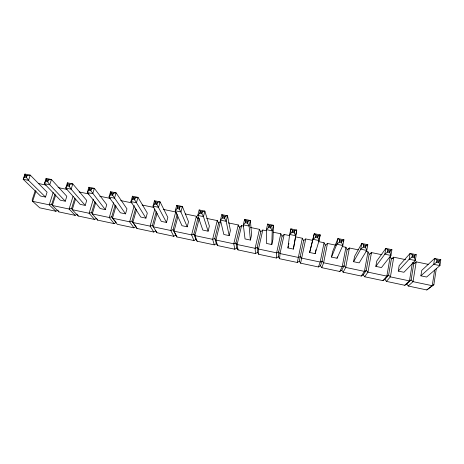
<?xml version="1.0" encoding="UTF-8"?>
<svg xmlns="http://www.w3.org/2000/svg" width="464" height="464" viewBox="0 0 464 464"><rect width="100%" height="100%" fill="white"/><g stroke="black" fill="none" stroke-linecap="round" stroke-linejoin="round"><path stroke-width="0.7" d="M271.8 244.551L272.223 230.857L273.476 225.266L267.641 224.06L266.382 229.645L266.388 243.414L271.8 244.551L272.954 239.343L273.476 225.266L271.278 225.84L269.079 225.388L267.641 224.06M266.266 230.759L262.804 230.04L260.774 231.774L257.201 247.463L257.474 252.37L258.744 254.301L276.3 258.025L276.625 252.851L280.807 233.775L273.186 232.191M295.353 236.791L302.337 238.241L303.601 240.671L299.286 261.226L297.291 262.479L279.595 258.726L278.296 256.783L278.655 251.987L282.1 236.205L284.183 234.477L289.768 235.631M279.595 258.726L280.03 253.57L284.183 234.477M287.924 247.933L289.652 234.471L290.864 228.845L296.745 230.063L293.376 249.081L287.924 247.933L288.347 245.972M290.412 232.313L290.864 228.845L292.436 230.202L294.652 230.66L296.745 230.063L293.376 249.081M420.889 275.831L433.701 264.312L439.924 265.599L439.002 262.711L439.333 260.507L440.8 259.747L439.924 265.599L426.619 277.031L420.889 275.831L421.741 270.402L434.594 258.465L440.8 259.747M434.623 270.071L432.251 285.708L426.793 289.954L408.233 286.015L406.771 283.997L411.133 279.931L413.766 263.564L413.209 262.34M436.659 262.224L436.995 260.026L434.594 258.465L433.701 264.312L436.659 262.224L439.002 262.711M426.793 289.954L433.863 284.722L436.351 268.256M398.269 271.086L409.155 259.225L415.321 260.507L414.323 257.607L414.677 255.42L416.254 254.69L415.321 260.507L403.953 272.275L398.269 271.086L399.168 265.692L410.101 253.419L416.254 254.69M412.003 257.131L412.357 254.939L410.101 253.419L409.155 259.225L412.003 257.131L414.323 257.607M412.426 262.531L409.463 280.9L404.776 285.279L386.361 281.375L384.929 279.369L388.6 275.175L391.372 258.912L390.224 256.464L386.86 276.126L382.933 280.645L364.663 276.77L363.26 274.781L366.247 270.466L369.158 254.295L367.981 251.853L365.916 251.424M391.923 249.673L390.937 255.455L381.472 267.56L375.834 266.377L376.78 261.017L385.828 248.42L391.923 249.673L390.241 250.38L387.939 249.905L385.828 248.42L384.83 254.185L375.834 266.377M390.241 250.38L389.864 252.555L390.937 255.455L384.83 254.185L387.568 252.08L387.939 249.905M367.981 251.853L364.449 271.394L361.265 276.051L343.145 272.206L341.765 270.228L344.079 265.785L347.13 249.719L345.924 247.277L342.374 246.541M367.082 245.926L367.813 244.708L366.021 245.386L365.626 247.544L366.769 250.444L360.714 249.191L363.347 247.074L363.747 244.917L361.769 243.461L354.577 256.383L353.585 261.708L359.177 262.879L366.769 250.444L367.813 244.708L361.769 243.461L360.714 249.191L353.585 261.708M345.924 247.277L342.223 266.701L339.77 271.492L321.79 267.676L320.438 265.71L322.091 261.151L325.276 245.178L324.04 242.742L318.408 241.57M343.041 241.756L343.917 239.778L342.02 240.433L341.608 242.579L342.821 245.485L336.818 244.238L339.346 242.109L339.764 239.969L337.925 238.548L332.555 251.784L331.516 257.079L337.061 258.245L342.821 245.485L343.917 239.778L337.925 238.548L336.818 244.238L331.516 257.079M337.061 258.245L337.316 256.917M335.988 245.218L327.474 243.449L323.634 262.775L321.79 267.676M324.04 242.742L320.177 262.044L318.443 266.968L300.608 263.181L299.286 261.226M297.291 262.479L302.337 238.241M319.017 238.943L320.23 234.9L318.229 235.526L317.799 237.655L319.081 240.567L313.13 239.331L315.561 237.197L315.996 235.062L314.29 233.676L309.633 252.491L315.131 253.64L319.081 240.567L320.23 234.9L314.29 233.676L309.633 252.491M315.131 253.64L315.932 249.69M312.777 240.404L305.741 238.943L300.608 263.181M294.652 230.66L294.199 232.783L295.551 235.689L289.652 234.471L291.978 232.319L292.436 230.202M288.625 244.667L288.904 243.356M271.278 225.84L270.808 227.946L272.223 230.857L266.382 229.645L268.61 227.493L269.079 225.388M262.804 230.04L258.489 249.023L258.744 254.301M250.519 227.493L259.451 229.344L255.113 248.31L255.478 253.611L238.061 249.91L236.808 247.991L235.915 242.974L239.615 227.377L241.587 225.637L243.652 226.067M250.398 240.062L251.592 234.883L250.403 220.51L244.621 219.315L243.31 224.866L245.033 238.937L250.398 240.062L249.104 226.067L250.403 220.51L248.112 221.061L245.932 220.615L244.621 219.315L244.772 220.696M248.112 221.061L247.619 223.155L249.104 226.067L243.31 224.866L245.439 222.703L245.932 220.615M241.587 225.637L237.127 244.511L238.061 249.91M229.164 235.608L230.405 230.463L227.528 215.795L221.798 214.612L220.441 220.127L223.839 234.494L229.164 235.608L226.183 221.316L224.634 218.405L225.144 216.323L227.528 215.795L226.183 221.316L220.441 220.127L222.476 217.958L222.987 215.876L221.798 214.612M217.535 245.56L215.934 240.033L220.545 221.276L218.625 223.016L214.803 238.519L216.311 243.652L217.535 245.56L234.819 249.226L236.808 247.991M208.104 231.188L209.386 226.072L204.856 211.12L199.172 209.954L197.768 215.429L202.826 230.08L208.104 231.188L203.464 216.613L201.852 213.695L202.374 211.63L204.856 211.12L203.464 216.613L197.768 215.429L199.706 213.249L200.233 211.184L199.172 209.954M198.737 217.819L197.803 218.689L193.859 234.105L195.965 239.343L197.165 241.239L214.316 244.876L216.311 243.652M199.317 218.329L194.909 235.596L197.165 241.239M187.212 226.809L188.529 221.717L182.375 206.492L176.738 205.326L175.288 210.772L181.975 225.707L187.212 226.809L180.937 211.944L179.261 209.026L179.806 206.973L182.375 206.492L180.937 211.944L175.288 210.772L177.138 208.585L177.683 206.532L176.738 205.326M177.874 216.769L174.058 231.194L176.958 236.953L193.975 240.561L195.965 239.343M175.717 211.978L170.787 230.504L173.791 236.28L175.781 235.062L173.084 229.721L177.149 214.391L175.717 211.978L163.258 209.392M166.483 222.459L167.84 217.401L160.086 201.898L154.5 200.744L153.004 206.155L161.286 221.369L166.483 222.459L156.867 204.392L157.429 202.356L160.086 201.898L158.601 207.315L153.004 206.155L154.761 203.957L155.324 201.921L154.5 200.744M156.275 211.52L152.47 225.376L156.907 232.696L173.791 236.28M433.863 284.722L432.251 285.708L413.035 281.654L411.133 279.931L409.463 280.9L390.41 276.875L388.6 275.175L386.86 276.126L367.964 272.136L366.247 270.466L364.449 271.394L345.709 267.438L344.079 265.785L342.223 266.701L323.634 262.775L322.091 261.151L320.177 262.044L301.745 258.152L300.283 256.551L298.311 257.427L280.03 253.57L278.655 251.987L276.625 252.851L258.489 249.023L257.201 247.463L255.113 248.31L237.127 244.511L235.915 242.974L233.775 243.803L215.934 240.033L214.803 238.519L212.611 239.331L194.909 235.596L193.859 234.105L191.615 234.9L174.058 231.194L173.084 229.721L170.787 230.504L153.369 226.821L157.105 213.167M154.819 209.084L150.121 226.136L153.764 232.029L155.753 230.823L156.907 232.696M145.922 218.144L147.32 213.115L137.988 197.345L132.449 196.202L130.912 201.579L140.766 217.065L145.922 218.144L134.664 199.804L132.576 199.375L130.912 201.579L136.457 202.727L137.988 197.345L135.244 197.78L133.156 197.351L132.449 196.202M135.732 207.976L132.02 221.061L137.008 228.474L153.764 232.029M136.491 209.595L132.843 222.488L150.121 226.136L152.47 225.376L153.369 226.821M134.664 199.804L135.244 197.78M134.258 205.535L129.624 221.809L133.887 227.812L135.877 226.612L137.008 228.474M132.576 199.375L133.156 197.351M125.518 213.863L126.956 208.864L116.075 192.827L110.589 191.696L108.999 197.038L120.402 212.79L125.518 213.863L112.648 195.257L110.583 194.828L108.999 197.038L114.504 198.18L116.075 192.827L113.245 193.244L111.174 192.815L110.589 191.696M116.029 206.039L112.479 218.19L117.259 224.286L133.887 227.812M113.645 202.681L109.289 217.517L114.161 223.631L116.151 222.436L111.731 216.781L115.142 205.14M110.583 194.828L111.174 192.815M112.648 195.257L113.245 193.244M105.282 209.618L106.755 204.647L94.354 188.349L88.908 187.23L87.278 192.537L100.207 208.556L105.282 209.618L90.822 190.745L88.769 190.321L87.278 192.537L92.736 193.668L94.354 188.349L91.437 188.744L89.384 188.32L88.908 187.23M95.717 202.513L92.278 213.921L97.66 220.127L114.161 223.631M93.374 199.178L89.111 213.254L94.592 219.478L96.582 218.289M94.894 201.643L91.599 212.535L92.278 213.921L109.289 217.517L111.731 216.781L112.479 218.19L129.624 221.809L132.02 221.061L135.877 226.612M90.822 190.745L91.437 188.744M88.769 190.321L89.384 188.32M85.196 205.407L86.71 200.465L72.807 183.912L67.408 182.799L65.737 188.077L80.162 204.351L85.196 205.407L71.149 189.196L69.182 186.273L67.147 185.849L65.737 188.077L71.149 189.196L72.807 183.912L69.809 184.283L67.773 183.86L67.408 182.799M75.545 199.015L72.233 209.687L78.213 216.004L94.592 219.478M73.039 196.359L69.09 209.026L75.168 215.354L77.152 214.171M92.504 213.585L91.599 212.535L89.111 213.254L72.233 209.687L71.63 208.324L74.785 198.169M67.147 185.849L67.773 183.86M69.182 186.273L69.809 184.283M65.273 201.225L66.816 196.313L51.446 179.51L46.093 178.402L44.382 183.651L60.274 200.175L65.273 201.225L49.747 184.765L47.722 181.836L45.704 181.418L44.382 183.651L49.747 184.765L51.446 179.51L48.366 179.858L46.348 179.44L46.093 178.402M55.645 195.158L52.339 205.488L58.916 211.909L75.168 215.354M53.203 192.444L49.225 204.833L55.889 211.265L57.872 210.088M55.042 194.045L51.811 204.143L52.339 205.488L69.09 209.026L71.63 208.324M47.722 181.836L48.366 179.858M45.501 197.078L47.084 192.189L30.264 175.143L24.952 174.046L23.2 179.261L40.542 196.04L45.501 197.078L28.519 180.368L26.442 177.439L24.441 177.022L23.2 179.261L28.519 180.368L30.264 175.143L27.098 175.473L25.097 175.061L24.952 174.046M45.704 181.418L46.348 179.44M35.229 190.623L32.144 199.996L32.608 201.324L39.759 207.843L55.889 211.265M35.983 191.046L32.608 201.324L49.225 204.833L51.811 204.143L52.821 205.134M24.441 177.022L25.097 175.061M26.442 177.439L27.098 175.473M348.789 249.185L349.386 247.996L358.341 249.852M343.145 272.206L345.709 267.438L349.386 247.996L347.13 249.719M370.719 253.738L371.473 252.578L381.889 254.736M364.663 276.77L367.964 272.136L371.473 252.578L369.158 254.295M392.509 258.726L393.745 257.195L405.652 259.666M386.361 281.375L390.41 276.875L393.745 257.195L391.372 258.912M414.741 263.343L416.202 261.853L428.208 264.347M408.233 286.015L413.035 281.654L416.202 261.853L413.766 263.564M303.601 240.671L305.741 238.943M325.276 245.178L327.474 243.449M404.776 285.279L406.771 283.997M382.933 280.645L384.929 279.369M361.265 276.051L363.26 274.781M339.77 271.492L341.765 270.228M318.443 266.968L320.438 265.71M276.3 258.025L278.296 256.783M255.478 253.611L257.474 252.37M155.324 201.921L157.429 202.356M177.683 206.532L179.806 206.973M200.233 211.184L202.374 211.63M222.987 215.876L225.144 216.323M315.996 235.062L318.229 235.526M339.764 239.969L342.02 240.433M363.747 244.917L366.021 245.386M412.357 254.939L414.677 255.42M436.995 260.026L439.333 260.507M24.772 176.042L26.773 176.453M46.023 180.432L48.041 180.844M67.46 184.858L69.496 185.275M89.076 189.318L91.13 189.741M110.879 193.819L112.949 194.248M132.866 198.36L134.954 198.795M155.04 202.942L157.145 203.377M177.41 207.559L179.533 208M199.972 212.216L202.113 212.657M222.732 216.914L224.889 217.361M245.688 221.659L247.863 222.105M268.842 226.438L271.046 226.89M292.204 231.263L294.425 231.722M315.775 236.13L318.014 236.594M339.555 241.036L341.811 241.506M363.55 245.995L365.823 246.465M387.753 250.989L390.05 251.465M412.177 256.035L414.497 256.517M436.827 261.122L439.164 261.609M154.761 203.957L156.867 204.392M177.138 208.585L179.261 209.026M199.706 213.249L201.852 213.695M222.476 217.958L224.634 218.405M245.439 222.703L247.619 223.155M268.61 227.493L270.808 227.946M291.978 232.319L294.199 232.783M315.561 237.197L317.799 237.655M339.346 242.109L341.608 242.579M363.347 247.074L365.626 247.544M387.568 252.08L389.864 252.555M38.466 183.512L46.029 185.078M58.07 187.578L67.077 189.445M79.222 191.963L89.001 193.993M99.853 196.243L110.409 198.435M120.646 200.558L131.996 202.913M142.152 205.018L153.822 207.437M185.24 213.95L196.4 216.265L197.803 218.689M206.7 218.405L217.251 220.591L218.625 223.016M228.34 222.894L238.264 224.953L239.615 227.377M175.781 235.062L176.958 236.953M96.941 218.904L97.66 220.127M77.505 214.78L78.213 216.004M58.22 210.697L58.916 211.909M259.451 229.344L260.774 231.774M280.807 233.775L282.1 236.205M193.975 240.561L191.615 234.9L196.4 216.265L196.84 217.506M214.316 244.876L212.611 239.331L217.251 220.591L217.593 221.943M234.819 249.226L233.775 243.803L238.264 224.953L238.461 226.275"/></g></svg>
